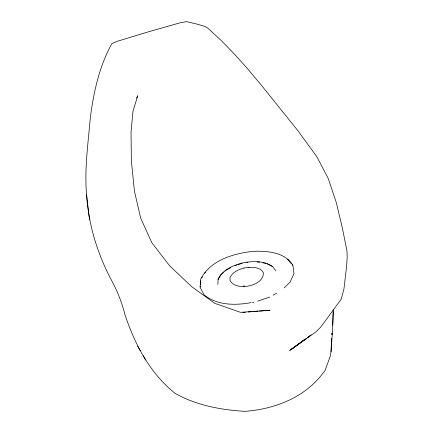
<?xml version="1.0" encoding="UTF-8"?>
<svg xmlns="http://www.w3.org/2000/svg" width="433" height="433" viewBox="0 0 433 433"><rect width="100%" height="100%" fill="white"/><g stroke="black" fill="none" stroke-linecap="round" stroke-linejoin="round"><path stroke-width="0.65" d="M299.008 343.705L289.715 350.47L315.911 331.895L320.62 327.261L341.144 299.295L343.921 289.141L346.562 266.809L347.185 257.153L347.028 251.308L342.259 227.525L336.3 202.52L328.182 178.358L316.859 156.762L297.807 130.582L261.44 85.301L247.313 68.425L234.437 54.12L221.425 40.702L207.38 27.744L204.755 26.413L196.945 24.096L186.639 21.65L180.523 22.689L148.936 31.685L117.208 41.324L111.811 43.701C99.222 66.363 93.647 92.229 90.318 117.733C88.153 143.366 84.316 169.076 86.578 194.845C88.543 225.014 97.631 254.431 111.898 281.022C117.587 291.577 121.889 302.781 124.899 314.38C134.625 344.235 150.078 373.235 174.883 393.207C196.019 405.32 220.803 409.889 244.878 411.35C274.571 409.196 304.962 397.489 323.142 372.937L325.026 370.708L330.179 356.337L331.012 351.742L332.49 331.299L333.253 309.763M332.76 325.253L333.258 311.722M331.884 334.471L331.949 333.129L331.884 334.455M331.299 346.427L331.656 339.109M331.012 351.742L331.7 338.503M200.1 287.019L200.712 279.025C210.541 260.103 233.436 253.527 253.186 251.308C267.188 250.891 284.708 251.968 292.827 265.223M200.273 286.229L200.176 287.566L204.078 294.797C217.074 305.519 235.271 305.546 251.064 302.613M200.376 284.898L200.685 280.887M136.487 98.075L137.77 95.725L133.039 110.972L131.031 132.217L131.361 160.713L134.43 191.148L140.676 218.135L151.826 242.713L169.844 266.057L191.862 286.814L214.784 303.327L240.483 312.345L270.024 310.245L259.416 311.089M218.059 279.642L220.992 274.668L223.455 272.525M201.794 277.943L202.471 276.871M204.831 273.12L205.507 272.048M284.151 287.95L290.142 282.056L293.98 273.613L292.968 265.748L292.156 264.736M224.927 271.237L226.405 269.948M306.212 338.444L291.019 349.588L305.081 339.304M308.924 336.452L311.094 334.861M300.096 342.909L305.016 339.331M273.131 295.149L276.617 293.173M226.968 269.651L230.919 267.562M257.516 301.195L269.645 297.125M244.006 268.043L243.947 268.054C238.507 269.58 232.434 272.027 230.037 277.569L229.999 280.432C235.806 291.853 264.466 286.137 263.34 272.59C260.612 267.518 253.987 267.118 248.878 267.323M234.951 265.678L236.775 265.088M237.988 264.693L242.236 263.318M246.713 262.652L247.995 262.463M243.947 268.054L249.132 267.285M252.363 302.423L253.662 302.239M242.837 312.415L245.489 312.204M248.141 311.987L252.12 311.673M253.446 311.565L258.09 311.197M257.148 262.079L259.8 262.122M243.205 285.996L244.542 286.034M262.901 262.831L266.008 263.535M267.248 263.816L272.2 266.49M287.664 259.172L291.339 263.724M143.085 355.596L145.694 360.072M137.591 346.184L140.205 350.681M275.87 270.831L272.595 266.49C263.697 260.455 252.293 260.996 242.182 262.972C232.781 265.591 222.383 269.819 218.097 279.285L217.853 284.47M86.578 194.845L89.523 219.466M309.406 336.143L307.246 337.724L309.389 336.149"/></g></svg>
